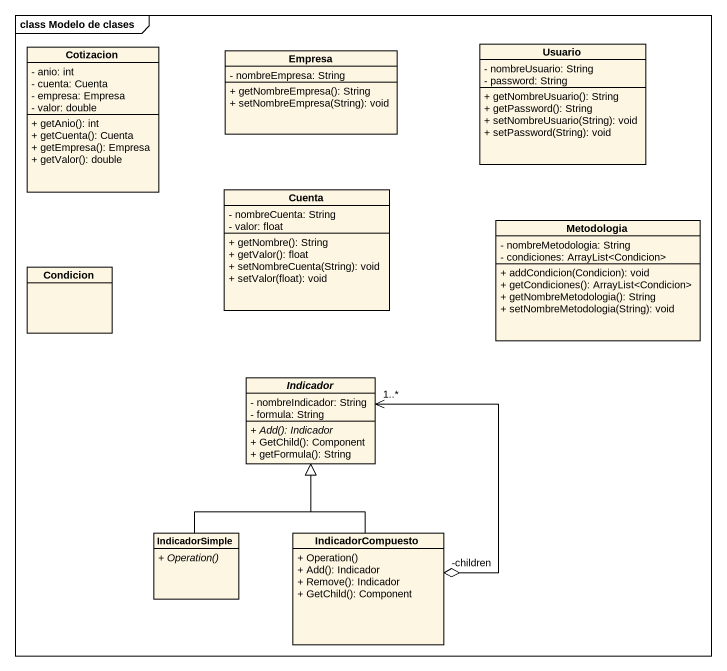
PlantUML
@startuml
mainframe class Modelo de clases
hide circle
hide empty members
skinparam classAttributeIconSize 0
class Cotizacion {
  - anio: int
  - cuenta: Cuenta
  - empresa: Empresa
  - valor: double
  + getAnio(): int
  + getCuenta(): Cuenta
  + getEmpresa(): Empresa
  + getValor(): double
}
class Empresa {
  - nombreEmpresa: String
  + getNombreEmpresa(): String
  + setNombreEmpresa(String): void
}
class Usuario {
  - nombreUsuario: String
  - password: String
  + getNombreUsuario(): String
  + getPassword(): String
  + setNombreUsuario(String): void
  + setPassword(String): void
}
class Cuenta {
  - nombreCuenta: String
  - valor: float
  + getNombre(): String
  + getValor(): float
  + setNombreCuenta(String): void
  + setValor(float): void
}
class Metodologia {
  - nombreMetodologia: String
  - condiciones: ArrayList<Condicion>
  + addCondicion(Condicion): void
  + getCondiciones(): ArrayList<Condicion>
  + getNombreMetodologia(): String
  + setNombreMetodologia(String): void
}
class Condicion
abstract class Indicador {
  - nombreIndicador: String
  - formula: String
  {abstract} + Add(): Indicador
  + GetChild(): Component
  + getFormula(): String
}
class IndicadorSimple {
  {abstract} + Operation()
}
class IndicadorCompuesto {
  + Operation()
  + Add(): Indicador
  + Remove(): Indicador
  + GetChild(): Component
}
IndicadorSimple -up-|> Indicador
IndicadorCompuesto "-children" o-up-> "1..*" Indicador
IndicadorCompuesto -up-|> Indicador
@enduml
